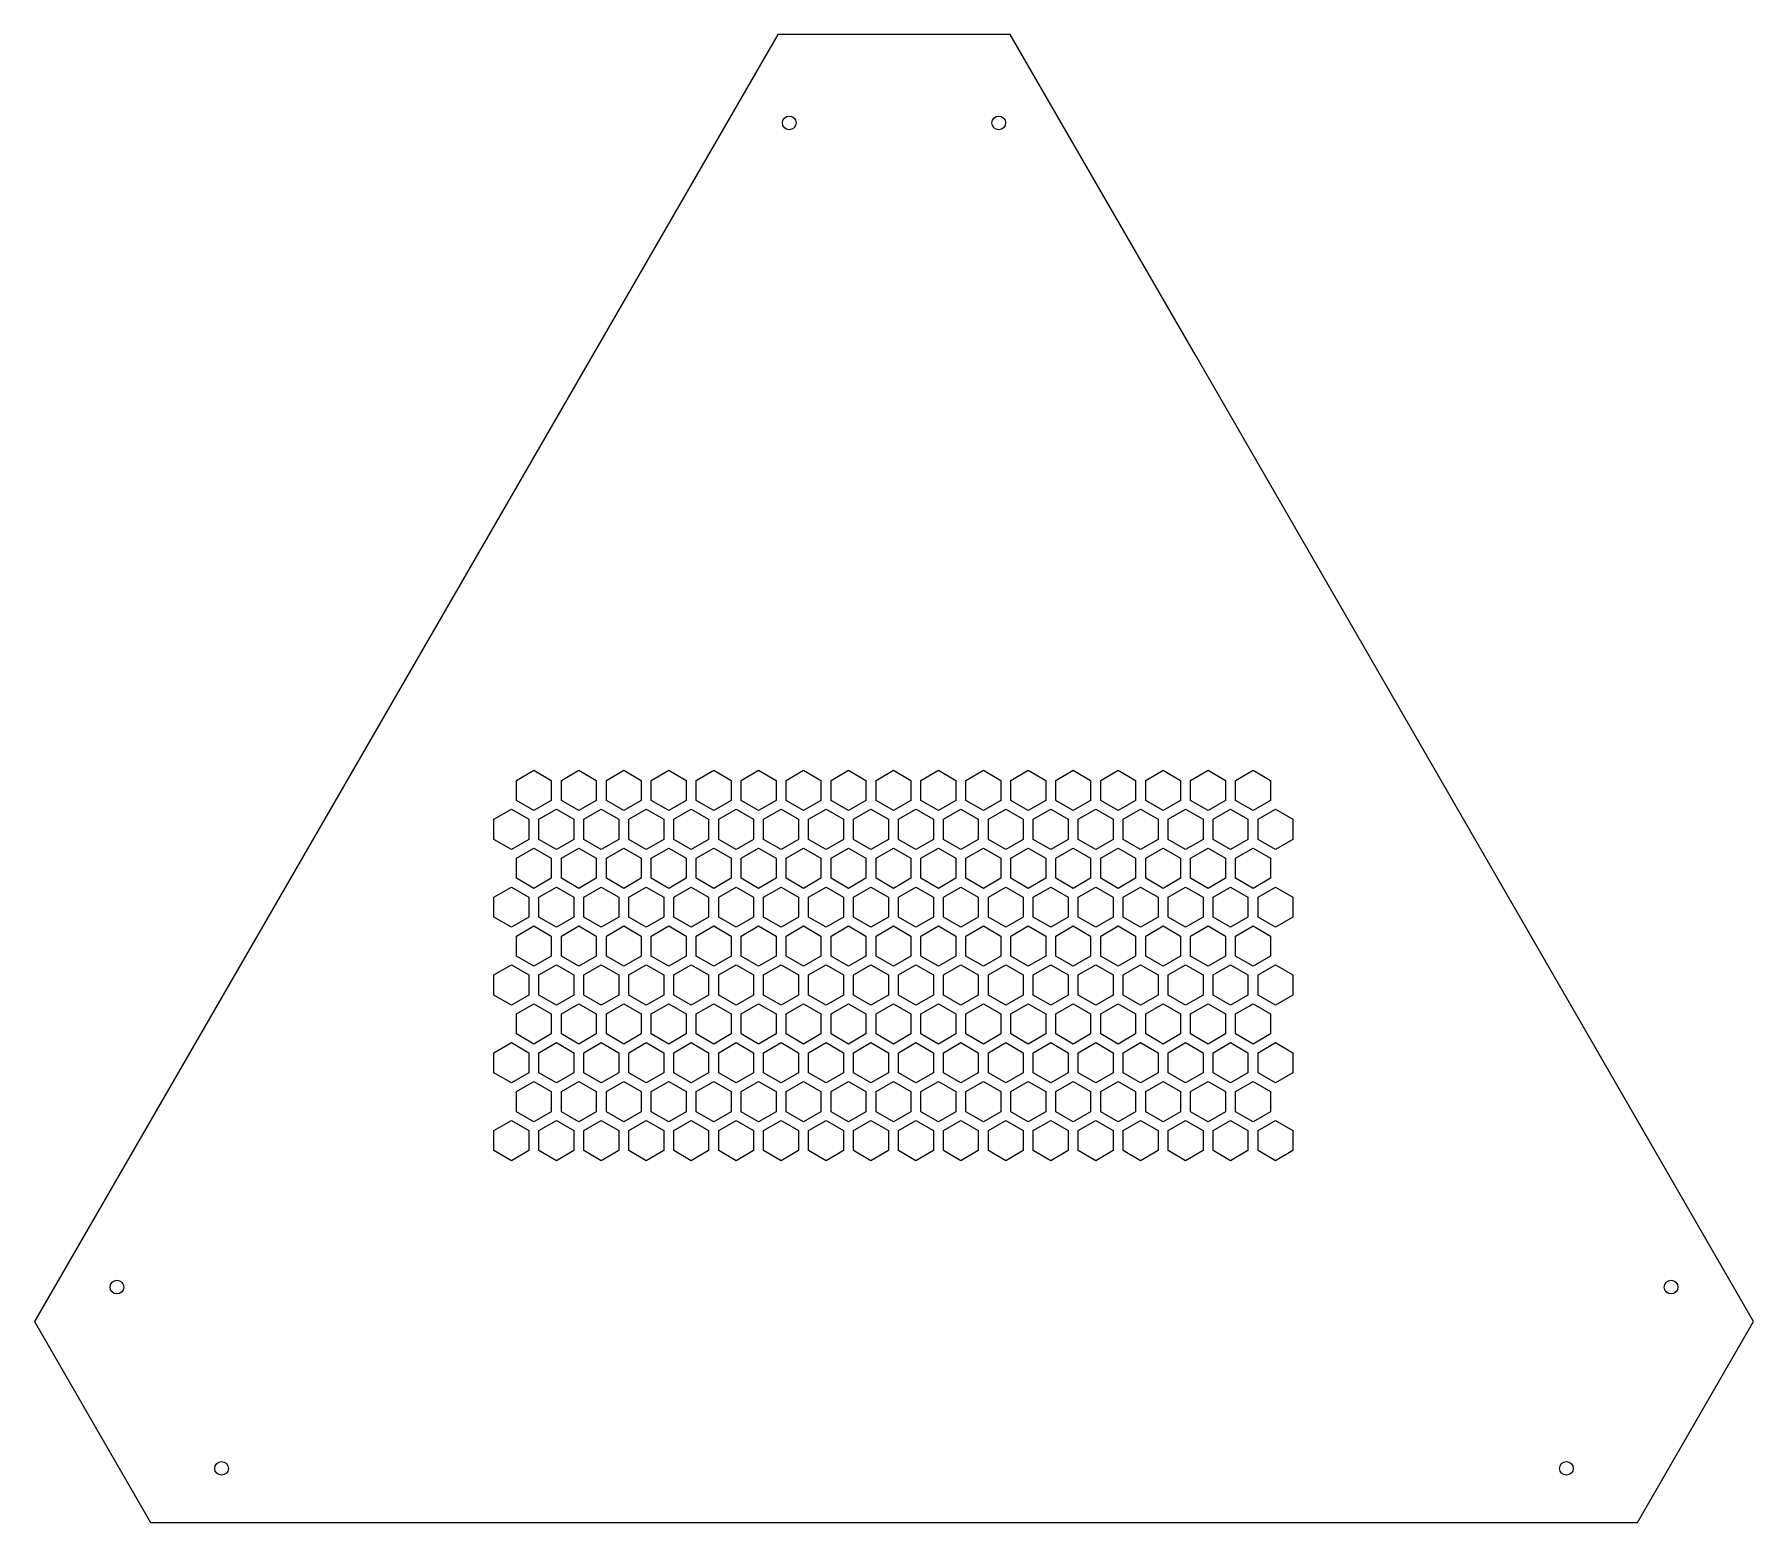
# Model space of a CAD drawing. Header units: metres. Extents: x -213 to 213, y -140 to 230.
import ezdxf

# ---------------------------------------------------------------- set-up
doc = ezdxf.new("R2010")
doc.units = ezdxf.units.M

msp = doc.modelspace()

# ---------------------------------------------------------------- linework, layer by layer
for points in [[(184.5855, -139.9038), (213.453, -89.9038), (75.0139, 149.8798), (28.8675, 229.8076), (-28.8675, 229.8076), (-213.453, -89.9038), (-184.5855, -139.9038)], [(-89.4199, 46.9856), (-85.0897, 44.4856), (-85.0897, 39.4856), (-89.4199, 36.9856), (-93.75, 39.4856), (-93.75, 44.4856)], [(-78.2596, 46.9856), (-73.9295, 44.4856), (-73.9295, 39.4856), (-78.2596, 36.9856), (-82.5897, 39.4856), (-82.5897, 44.4856)], [(-67.0994, 46.9856), (-62.7692, 44.4856), (-62.7692, 39.4856), (-67.0994, 36.9856), (-71.4295, 39.4856), (-71.4295, 44.4856)], [(-55.9391, 46.9856), (-51.609, 44.4856), (-51.609, 39.4856), (-55.9391, 36.9856), (-60.2692, 39.4856), (-60.2692, 44.4856)], [(-44.7789, 46.9856), (-40.4487, 44.4856), (-40.4487, 39.4856), (-44.7789, 36.9856), (-49.109, 39.4856), (-49.109, 44.4856)], [(-33.6186, 46.9856), (-29.2885, 44.4856), (-29.2885, 39.4856), (-33.6186, 36.9856), (-37.9487, 39.4856), (-37.9487, 44.4856)], [(-22.4583, 46.9856), (-18.1282, 44.4856), (-18.1282, 39.4856), (-22.4583, 36.9856), (-26.7885, 39.4856), (-26.7885, 44.4856)], [(-11.2981, 46.9856), (-6.968, 44.4856), (-6.968, 39.4856), (-11.2981, 36.9856), (-15.6282, 39.4856), (-15.6282, 44.4856)], [(-0.1378, 46.9856), (4.1923, 44.4856), (4.1923, 39.4856), (-0.1378, 36.9856), (-4.468, 39.4856), (-4.468, 44.4856)], [(11.0224, 46.9856), (15.3525, 44.4856), (15.3525, 39.4856), (11.0224, 36.9856), (6.6923, 39.4856), (6.6923, 44.4856)], [(22.1827, 46.9856), (26.5128, 44.4856), (26.5128, 39.4856), (22.1827, 36.9856), (17.8525, 39.4856), (17.8525, 44.4856)], [(33.3429, 46.9856), (37.673, 44.4856), (37.673, 39.4856), (33.3429, 36.9856), (29.0128, 39.4856), (29.0128, 44.4856)], [(44.5032, 46.9856), (48.8333, 44.4856), (48.8333, 39.4856), (44.5032, 36.9856), (40.173, 39.4856), (40.173, 44.4856)], [(55.6634, 46.9856), (59.9936, 44.4856), (59.9936, 39.4856), (55.6634, 36.9856), (51.3333, 39.4856), (51.3333, 44.4856)], [(66.8237, 46.9856), (71.1538, 44.4856), (71.1538, 39.4856), (66.8237, 36.9856), (62.4936, 39.4856), (62.4936, 44.4856)], [(77.9839, 46.9856), (82.3141, 44.4856), (82.3141, 39.4856), (77.9839, 36.9856), (73.6538, 39.4856), (73.6538, 44.4856)], [(89.1442, 46.9856), (93.4743, 44.4856), (93.4743, 39.4856), (89.1442, 36.9856), (84.8141, 39.4856), (84.8141, 44.4856)], [(-95, 37.3205), (-90.6699, 34.8205), (-90.6699, 29.8205), (-95, 27.3205), (-99.3301, 29.8205), (-99.3301, 34.8205)], [(-83.8397, 37.3205), (-79.5096, 34.8205), (-79.5096, 29.8205), (-83.8397, 27.3205), (-88.1699, 29.8205), (-88.1699, 34.8205)], [(-72.6795, 37.3205), (-68.3494, 34.8205), (-68.3494, 29.8205), (-72.6795, 27.3205), (-77.0096, 29.8205), (-77.0096, 34.8205)], [(-61.5192, 37.3205), (-57.1891, 34.8205), (-57.1891, 29.8205), (-61.5192, 27.3205), (-65.8494, 29.8205), (-65.8494, 34.8205)], [(-50.359, 37.3205), (-46.0289, 34.8205), (-46.0289, 29.8205), (-50.359, 27.3205), (-54.6891, 29.8205), (-54.6891, 34.8205)], [(-39.1987, 37.3205), (-34.8686, 34.8205), (-34.8686, 29.8205), (-39.1987, 27.3205), (-43.5289, 29.8205), (-43.5289, 34.8205)], [(-28.0385, 37.3205), (-23.7083, 34.8205), (-23.7083, 29.8205), (-28.0385, 27.3205), (-32.3686, 29.8205), (-32.3686, 34.8205)], [(-16.8782, 37.3205), (-12.5481, 34.8205), (-12.5481, 29.8205), (-16.8782, 27.3205), (-21.2083, 29.8205), (-21.2083, 34.8205)], [(-5.718, 37.3205), (-1.3878, 34.8205), (-1.3878, 29.8205), (-5.718, 27.3205), (-10.0481, 29.8205), (-10.0481, 34.8205)], [(5.4423, 37.3205), (9.7724, 34.8205), (9.7724, 29.8205), (5.4423, 27.3205), (1.1122, 29.8205), (1.1122, 34.8205)], [(16.6025, 37.3205), (20.9327, 34.8205), (20.9327, 29.8205), (16.6025, 27.3205), (12.2724, 29.8205), (12.2724, 34.8205)], [(27.7628, 37.3205), (32.0929, 34.8205), (32.0929, 29.8205), (27.7628, 27.3205), (23.4327, 29.8205), (23.4327, 34.8205)], [(38.923, 37.3205), (43.2532, 34.8205), (43.2532, 29.8205), (38.923, 27.3205), (34.5929, 29.8205), (34.5929, 34.8205)], [(50.0833, 37.3205), (54.4134, 34.8205), (54.4134, 29.8205), (50.0833, 27.3205), (45.7532, 29.8205), (45.7532, 34.8205)], [(61.2436, 37.3205), (65.5737, 34.8205), (65.5737, 29.8205), (61.2436, 27.3205), (56.9134, 29.8205), (56.9134, 34.8205)], [(72.4038, 37.3205), (76.7339, 34.8205), (76.7339, 29.8205), (72.4038, 27.3205), (68.0737, 29.8205), (68.0737, 34.8205)], [(83.5641, 37.3205), (87.8942, 34.8205), (87.8942, 29.8205), (83.5641, 27.3205), (79.2339, 29.8205), (79.2339, 34.8205)], [(94.7243, 37.3205), (99.0544, 34.8205), (99.0544, 29.8205), (94.7243, 27.3205), (90.3942, 29.8205), (90.3942, 34.8205)], [(-89.4199, 27.6554), (-85.0897, 25.1554), (-85.0897, 20.1554), (-89.4199, 17.6554), (-93.75, 20.1554), (-93.75, 25.1554)], [(-78.2596, 27.6554), (-73.9295, 25.1554), (-73.9295, 20.1554), (-78.2596, 17.6554), (-82.5897, 20.1554), (-82.5897, 25.1554)], [(-67.0994, 27.6554), (-62.7692, 25.1554), (-62.7692, 20.1554), (-67.0994, 17.6554), (-71.4295, 20.1554), (-71.4295, 25.1554)], [(-55.9391, 27.6554), (-51.609, 25.1554), (-51.609, 20.1554), (-55.9391, 17.6554), (-60.2692, 20.1554), (-60.2692, 25.1554)], [(-44.7789, 27.6554), (-40.4487, 25.1554), (-40.4487, 20.1554), (-44.7789, 17.6554), (-49.109, 20.1554), (-49.109, 25.1554)], [(-33.6186, 27.6554), (-29.2885, 25.1554), (-29.2885, 20.1554), (-33.6186, 17.6554), (-37.9487, 20.1554), (-37.9487, 25.1554)], [(-22.4583, 27.6554), (-18.1282, 25.1554), (-18.1282, 20.1554), (-22.4583, 17.6554), (-26.7885, 20.1554), (-26.7885, 25.1554)], [(-11.2981, 27.6554), (-6.968, 25.1554), (-6.968, 20.1554), (-11.2981, 17.6554), (-15.6282, 20.1554), (-15.6282, 25.1554)], [(-0.1378, 27.6554), (4.1923, 25.1554), (4.1923, 20.1554), (-0.1378, 17.6554), (-4.468, 20.1554), (-4.468, 25.1554)], [(11.0224, 27.6554), (15.3525, 25.1554), (15.3525, 20.1554), (11.0224, 17.6554), (6.6923, 20.1554), (6.6923, 25.1554)], [(22.1827, 27.6554), (26.5128, 25.1554), (26.5128, 20.1554), (22.1827, 17.6554), (17.8525, 20.1554), (17.8525, 25.1554)], [(33.3429, 27.6554), (37.673, 25.1554), (37.673, 20.1554), (33.3429, 17.6554), (29.0128, 20.1554), (29.0128, 25.1554)], [(44.5032, 27.6554), (48.8333, 25.1554), (48.8333, 20.1554), (44.5032, 17.6554), (40.173, 20.1554), (40.173, 25.1554)], [(55.6634, 27.6554), (59.9936, 25.1554), (59.9936, 20.1554), (55.6634, 17.6554), (51.3333, 20.1554), (51.3333, 25.1554)], [(66.8237, 27.6554), (71.1538, 25.1554), (71.1538, 20.1554), (66.8237, 17.6554), (62.4936, 20.1554), (62.4936, 25.1554)], [(77.9839, 27.6554), (82.3141, 25.1554), (82.3141, 20.1554), (77.9839, 17.6554), (73.6538, 20.1554), (73.6538, 25.1554)], [(89.1442, 27.6554), (93.4743, 25.1554), (93.4743, 20.1554), (89.1442, 17.6554), (84.8141, 20.1554), (84.8141, 25.1554)], [(-95, 17.9904), (-90.6699, 15.4904), (-90.6699, 11.7404), (-90.6699, 10.4904), (-95, 7.9904), (-99.3301, 10.4904), (-99.3301, 15.4904)], [(-83.8397, 17.9904), (-79.5096, 15.4904), (-79.5096, 11.7404), (-79.5096, 10.4904), (-83.8397, 7.9904), (-88.1699, 10.4904), (-88.1699, 15.4904)], [(-72.6795, 17.9904), (-68.3494, 15.4904), (-68.3494, 11.7404), (-68.3494, 10.4904), (-72.6795, 7.9904), (-77.0096, 10.4904), (-77.0096, 15.4904)], [(-61.5192, 17.9904), (-57.1891, 15.4904), (-57.1891, 11.7404), (-57.1891, 10.4904), (-61.5192, 7.9904), (-65.8494, 10.4904), (-65.8494, 15.4904)], [(-50.359, 17.9904), (-46.0289, 15.4904), (-46.0289, 11.7404), (-46.0289, 10.4904), (-50.359, 7.9904), (-54.6891, 10.4904), (-54.6891, 15.4904)], [(-39.1987, 17.9904), (-34.8686, 15.4904), (-34.8686, 11.7404), (-34.8686, 10.4904), (-39.1987, 7.9904), (-43.5289, 10.4904), (-43.5289, 15.4904)], [(-28.0385, 17.9904), (-23.7083, 15.4904), (-23.7083, 10.4904), (-28.0385, 7.9904), (-32.3686, 10.4904), (-32.3686, 15.4904)], [(-16.8782, 17.9904), (-12.5481, 15.4904), (-12.5481, 10.4904), (-16.8782, 7.9904), (-21.2083, 10.4904), (-21.2083, 15.4904)], [(-5.718, 17.9904), (-1.3878, 15.4904), (-1.3878, 10.4904), (-5.718, 7.9904), (-10.0481, 10.4904), (-10.0481, 15.4904)], [(5.4423, 17.9904), (9.7724, 15.4904), (9.7724, 10.4904), (5.4423, 7.9904), (1.1122, 10.4904), (1.1122, 15.4904)], [(16.6025, 17.9904), (20.9327, 15.4904), (20.9327, 10.4904), (16.6025, 7.9904), (12.2724, 10.4904), (12.2724, 15.4904)], [(27.7628, 17.9904), (32.0929, 15.4904), (32.0929, 11.7404), (32.0929, 10.4904), (27.7628, 7.9904), (23.4327, 10.4904), (23.4327, 15.4904)], [(38.923, 17.9904), (43.2532, 15.4904), (43.2532, 11.7404), (43.2532, 10.4904), (38.923, 7.9904), (34.5929, 10.4904), (34.5929, 15.4904)], [(50.0833, 17.9904), (54.4134, 15.4904), (54.4134, 11.7404), (54.4134, 10.4904), (50.0833, 7.9904), (45.7532, 10.4904), (45.7532, 15.4904)], [(61.2436, 17.9904), (65.5737, 15.4904), (65.5737, 11.7404), (65.5737, 10.4904), (61.2436, 7.9904), (56.9134, 10.4904), (56.9134, 15.4904)], [(72.4038, 17.9904), (76.7339, 15.4904), (76.7339, 11.7404), (76.7339, 10.4904), (72.4038, 7.9904), (68.0737, 10.4904), (68.0737, 15.4904)], [(83.5641, 17.9904), (87.8942, 15.4904), (87.8942, 11.7404), (87.8942, 10.4904), (83.5641, 7.9904), (79.2339, 10.4904), (79.2339, 15.4904)], [(94.7243, 17.9904), (99.0544, 15.4904), (99.0544, 11.7404), (99.0544, 10.4904), (94.7243, 7.9904), (90.3942, 10.4904), (90.3942, 15.4904)], [(-89.4199, 8.3253), (-85.0897, 5.8253), (-85.0897, 0.8253), (-89.4199, -1.6747), (-93.75, 0.8253), (-93.75, 5.8253)], [(-78.2596, 8.3253), (-73.9295, 5.8253), (-73.9295, 0.8253), (-78.2596, -1.6747), (-82.5897, 0.8253), (-82.5897, 5.8253)], [(-67.0994, 8.3253), (-62.7692, 5.8253), (-62.7692, 0.8253), (-67.0994, -1.6747), (-71.4295, 0.8253), (-71.4295, 5.8253)], [(-55.9391, 8.3253), (-51.609, 5.8253), (-51.609, 0.8253), (-55.9391, -1.6747), (-60.2692, 0.8253), (-60.2692, 5.8253)], [(-44.7789, 8.3253), (-40.4487, 5.8253), (-40.4487, 0.8253), (-44.7789, -1.6747), (-49.109, 0.8253), (-49.109, 5.8253)], [(-33.6186, 8.3253), (-29.2885, 5.8253), (-29.2885, 0.8253), (-33.6186, -1.6747), (-37.9487, 0.8253), (-37.9487, 5.8253)], [(-22.4583, 8.3253), (-18.1282, 5.8253), (-18.1282, 0.8253), (-22.4583, -1.6747), (-26.7885, 0.8253), (-26.7885, 5.8253)], [(-11.2981, 8.3253), (-6.968, 5.8253), (-6.968, 0.8253), (-11.2981, -1.6747), (-15.6282, 0.8253), (-15.6282, 5.8253)], [(-0.1378, 8.3253), (4.1923, 5.8253), (4.1923, 0.8253), (-0.1378, -1.6747), (-4.468, 0.8253), (-4.468, 5.8253)], [(11.0224, 8.3253), (15.3525, 5.8253), (15.3525, 0.8253), (11.0224, -1.6747), (6.6923, 0.8253), (6.6923, 5.8253)], [(22.1827, 8.3253), (26.5128, 5.8253), (26.5128, 0.8253), (22.1827, -1.6747), (17.8525, 0.8253), (17.8525, 5.8253)], [(33.3429, 8.3253), (37.673, 5.8253), (37.673, 0.8253), (33.3429, -1.6747), (29.0128, 0.8253), (29.0128, 5.8253)], [(44.5032, 8.3253), (48.8333, 5.8253), (48.8333, 0.8253), (44.5032, -1.6747), (40.173, 0.8253), (40.173, 5.8253)], [(55.6634, 8.3253), (59.9936, 5.8253), (59.9936, 0.8253), (55.6634, -1.6747), (51.3333, 0.8253), (51.3333, 5.8253)], [(66.8237, 8.3253), (71.1538, 5.8253), (71.1538, 0.8253), (66.8237, -1.6747), (62.4936, 0.8253), (62.4936, 5.8253)], [(77.9839, 8.3253), (82.3141, 5.8253), (82.3141, 0.8253), (77.9839, -1.6747), (73.6538, 0.8253), (73.6538, 5.8253)], [(89.1442, 8.3253), (93.4743, 5.8253), (93.4743, 0.8253), (89.1442, -1.6747), (84.8141, 0.8253), (84.8141, 5.8253)], [(-95, -1.3397), (-90.6699, -3.8397), (-90.6699, -8.8397), (-95, -11.3397), (-99.3301, -8.8397), (-99.3301, -3.8397)], [(-83.8397, -1.3397), (-79.5096, -3.8397), (-79.5096, -8.8397), (-83.8397, -11.3397), (-88.1699, -8.8397), (-88.1699, -3.8397)], [(-72.6795, -1.3397), (-68.3494, -3.8397), (-68.3494, -8.8397), (-72.6795, -11.3397), (-77.0096, -8.8397), (-77.0096, -3.8397)], [(-61.5192, -1.3397), (-57.1891, -3.8397), (-57.1891, -8.8397), (-61.5192, -11.3397), (-65.8494, -8.8397), (-65.8494, -3.8397)], [(-50.359, -1.3397), (-46.0289, -3.8397), (-46.0289, -8.8397), (-50.359, -11.3397), (-54.6891, -8.8397), (-54.6891, -3.8397)], [(-39.1987, -1.3397), (-34.8686, -3.8397), (-34.8686, -8.8397), (-39.1987, -11.3397), (-43.5289, -8.8397), (-43.5289, -3.8397)], [(-28.0385, -1.3397), (-23.7083, -3.8397), (-23.7083, -8.8397), (-28.0385, -11.3397), (-32.3686, -8.8397), (-32.3686, -3.8397)], [(-16.8782, -1.3397), (-12.5481, -3.8397), (-12.5481, -8.8397), (-16.8782, -11.3397), (-21.2083, -8.8397), (-21.2083, -3.8397)], [(-5.718, -1.3397), (-1.3878, -3.8397), (-1.3878, -8.8397), (-5.718, -11.3397), (-10.0481, -8.8397), (-10.0481, -3.8397)], [(5.4423, -1.3397), (9.7724, -3.8397), (9.7724, -8.8397), (5.4423, -11.3397), (1.1122, -8.8397), (1.1122, -3.8397)], [(16.6025, -1.3397), (20.9327, -3.8397), (20.9327, -8.8397), (16.6025, -11.3397), (12.2724, -8.8397), (12.2724, -3.8397)], [(27.7628, -1.3397), (32.0929, -3.8397), (32.0929, -8.8397), (27.7628, -11.3397), (23.4327, -8.8397), (23.4327, -3.8397)], [(38.923, -1.3397), (43.2532, -3.8397), (43.2532, -8.8397), (38.923, -11.3397), (34.5929, -8.8397), (34.5929, -3.8397)], [(50.0833, -1.3397), (54.4134, -3.8397), (54.4134, -8.8397), (50.0833, -11.3397), (45.7532, -8.8397), (45.7532, -3.8397)], [(61.2436, -1.3397), (65.5737, -3.8397), (65.5737, -8.8397), (61.2436, -11.3397), (56.9134, -8.8397), (56.9134, -3.8397)], [(72.4038, -1.3397), (76.7339, -3.8397), (76.7339, -8.8397), (72.4038, -11.3397), (68.0737, -8.8397), (68.0737, -3.8397)], [(83.5641, -1.3397), (87.8942, -3.8397), (87.8942, -8.8397), (83.5641, -11.3397), (79.2339, -8.8397), (79.2339, -3.8397)], [(94.7243, -1.3397), (99.0544, -3.8397), (99.0544, -8.8397), (94.7243, -11.3397), (90.3942, -8.8397), (90.3942, -3.8397)], [(-89.4199, -11.0048), (-85.0897, -13.5048), (-85.0897, -18.5048), (-89.4199, -21.0048), (-93.75, -18.5048), (-93.75, -13.5048)], [(-78.2596, -11.0048), (-73.9295, -13.5048), (-73.9295, -18.5048), (-78.2596, -21.0048), (-82.5897, -18.5048), (-82.5897, -13.5048)], [(-67.0994, -11.0048), (-62.7692, -13.5048), (-62.7692, -18.5048), (-67.0994, -21.0048), (-71.4295, -18.5048), (-71.4295, -13.5048)], [(-55.9391, -11.0048), (-51.609, -13.5048), (-51.609, -18.5048), (-55.9391, -21.0048), (-60.2692, -18.5048), (-60.2692, -13.5048)], [(-44.7789, -11.0048), (-40.4487, -13.5048), (-40.4487, -18.5048), (-44.7789, -21.0048), (-49.109, -18.5048), (-49.109, -13.5048)], [(-33.6186, -11.0048), (-29.2885, -13.5048), (-29.2885, -18.5048), (-33.6186, -21.0048), (-37.9487, -18.5048), (-37.9487, -13.5048)], [(-22.4583, -11.0048), (-18.1282, -13.5048), (-18.1282, -18.5048), (-22.4583, -21.0048), (-26.7885, -18.5048), (-26.7885, -13.5048)], [(-11.2981, -11.0048), (-6.968, -13.5048), (-6.968, -18.5048), (-11.2981, -21.0048), (-15.6282, -18.5048), (-15.6282, -13.5048)], [(-0.1378, -11.0048), (4.1923, -13.5048), (4.1923, -18.5048), (-0.1378, -21.0048), (-4.468, -18.5048), (-4.468, -13.5048)], [(11.0224, -11.0048), (15.3525, -13.5048), (15.3525, -18.5048), (11.0224, -21.0048), (6.6923, -18.5048), (6.6923, -13.5048)], [(22.1827, -11.0048), (26.5128, -13.5048), (26.5128, -18.5048), (22.1827, -21.0048), (17.8525, -18.5048), (17.8525, -13.5048)], [(33.3429, -11.0048), (37.673, -13.5048), (37.673, -18.5048), (33.3429, -21.0048), (29.0128, -18.5048), (29.0128, -13.5048)], [(44.5032, -11.0048), (48.8333, -13.5048), (48.8333, -18.5048), (44.5032, -21.0048), (40.173, -18.5048), (40.173, -13.5048)], [(55.6634, -11.0048), (59.9936, -13.5048), (59.9936, -18.5048), (55.6634, -21.0048), (51.3333, -18.5048), (51.3333, -13.5048)], [(66.8237, -11.0048), (71.1538, -13.5048), (71.1538, -18.5048), (66.8237, -21.0048), (62.4936, -18.5048), (62.4936, -13.5048)], [(77.9839, -11.0048), (82.3141, -13.5048), (82.3141, -18.5048), (77.9839, -21.0048), (73.6538, -18.5048), (73.6538, -13.5048)], [(89.1442, -11.0048), (93.4743, -13.5048), (93.4743, -18.5048), (89.1442, -21.0048), (84.8141, -18.5048), (84.8141, -13.5048)], [(-95, -20.6699), (-90.6699, -23.1699), (-90.6699, -28.1699), (-95, -30.6699), (-99.3301, -28.1699), (-99.3301, -23.1699)], [(-83.8397, -20.6699), (-79.5096, -23.1699), (-79.5096, -28.1699), (-83.8397, -30.6699), (-88.1699, -28.1699), (-88.1699, -23.1699)], [(-72.6795, -20.6699), (-68.3494, -23.1699), (-68.3494, -28.1699), (-72.6795, -30.6699), (-77.0096, -28.1699), (-77.0096, -23.1699)], [(-61.5192, -20.6699), (-57.1891, -23.1699), (-57.1891, -28.1699), (-61.5192, -30.6699), (-65.8494, -28.1699), (-65.8494, -23.1699)], [(-50.359, -20.6699), (-46.0289, -23.1699), (-46.0289, -28.1699), (-50.359, -30.6699), (-54.6891, -28.1699), (-54.6891, -23.1699)], [(-39.1987, -20.6699), (-34.8686, -23.1699), (-34.8686, -28.1699), (-39.1987, -30.6699), (-43.5289, -28.1699), (-43.5289, -23.1699)], [(-28.0385, -20.6699), (-23.7083, -23.1699), (-23.7083, -28.1699), (-28.0385, -30.6699), (-32.3686, -28.1699), (-32.3686, -23.1699)], [(-16.8782, -20.6699), (-12.5481, -23.1699), (-12.5481, -28.1699), (-16.8782, -30.6699), (-21.2083, -28.1699), (-21.2083, -23.1699)], [(-5.718, -20.6699), (-1.3878, -23.1699), (-1.3878, -28.1699), (-5.718, -30.6699), (-10.0481, -28.1699), (-10.0481, -23.1699)], [(5.4423, -20.6699), (9.7724, -23.1699), (9.7724, -28.1699), (5.4423, -30.6699), (1.1122, -28.1699), (1.1122, -23.1699)], [(16.6025, -20.6699), (20.9327, -23.1699), (20.9327, -28.1699), (16.6025, -30.6699), (12.2724, -28.1699), (12.2724, -23.1699)], [(27.7628, -20.6699), (32.0929, -23.1699), (32.0929, -28.1699), (27.7628, -30.6699), (23.4327, -28.1699), (23.4327, -23.1699)], [(38.923, -20.6699), (43.2532, -23.1699), (43.2532, -28.1699), (38.923, -30.6699), (34.5929, -28.1699), (34.5929, -23.1699)], [(50.0833, -20.6699), (54.4134, -23.1699), (54.4134, -28.1699), (50.0833, -30.6699), (45.7532, -28.1699), (45.7532, -23.1699)], [(61.2436, -20.6699), (65.5737, -23.1699), (65.5737, -28.1699), (61.2436, -30.6699), (56.9134, -28.1699), (56.9134, -23.1699)], [(72.4038, -20.6699), (76.7339, -23.1699), (76.7339, -28.1699), (72.4038, -30.6699), (68.0737, -28.1699), (68.0737, -23.1699)], [(83.5641, -20.6699), (87.8942, -23.1699), (87.8942, -28.1699), (83.5641, -30.6699), (79.2339, -28.1699), (79.2339, -23.1699)], [(94.7243, -20.6699), (99.0544, -23.1699), (99.0544, -28.1699), (94.7243, -30.6699), (90.3942, -28.1699), (90.3942, -23.1699)], [(-89.4199, -30.3349), (-85.0897, -32.8349), (-85.0897, -37.8349), (-89.4199, -40.3349), (-93.75, -37.8349), (-93.75, -32.8349)], [(-78.2596, -30.3349), (-73.9295, -32.8349), (-73.9295, -37.8349), (-78.2596, -40.3349), (-82.5897, -37.8349), (-82.5897, -32.8349)], [(-67.0994, -30.3349), (-62.7692, -32.8349), (-62.7692, -37.8349), (-67.0994, -40.3349), (-71.4295, -37.8349), (-71.4295, -32.8349)], [(-55.9391, -30.3349), (-51.609, -32.8349), (-51.609, -37.8349), (-55.9391, -40.3349), (-60.2692, -37.8349), (-60.2692, -32.8349)], [(-44.7789, -30.3349), (-40.4487, -32.8349), (-40.4487, -37.8349), (-44.7789, -40.3349), (-49.109, -37.8349), (-49.109, -32.8349)], [(-33.6186, -30.3349), (-29.2885, -32.8349), (-29.2885, -37.8349), (-33.6186, -40.3349), (-37.9487, -37.8349), (-37.9487, -32.8349)], [(-22.4583, -30.3349), (-18.1282, -32.8349), (-18.1282, -37.8349), (-22.4583, -40.3349), (-26.7885, -37.8349), (-26.7885, -32.8349)], [(-11.2981, -30.3349), (-6.968, -32.8349), (-6.968, -37.8349), (-11.2981, -40.3349), (-15.6282, -37.8349), (-15.6282, -32.8349)], [(-0.1378, -30.3349), (4.1923, -32.8349), (4.1923, -37.8349), (-0.1378, -40.3349), (-4.468, -37.8349), (-4.468, -32.8349)], [(11.0224, -30.3349), (15.3525, -32.8349), (15.3525, -37.8349), (11.0224, -40.3349), (6.6923, -37.8349), (6.6923, -32.8349)], [(22.1827, -30.3349), (26.5128, -32.8349), (26.5128, -37.8349), (22.1827, -40.3349), (17.8525, -37.8349), (17.8525, -32.8349)], [(33.3429, -30.3349), (37.673, -32.8349), (37.673, -37.8349), (33.3429, -40.3349), (29.0128, -37.8349), (29.0128, -32.8349)], [(44.5032, -30.3349), (48.8333, -32.8349), (48.8333, -37.8349), (44.5032, -40.3349), (40.173, -37.8349), (40.173, -32.8349)], [(55.6634, -30.3349), (59.9936, -32.8349), (59.9936, -37.8349), (55.6634, -40.3349), (51.3333, -37.8349), (51.3333, -32.8349)], [(66.8237, -30.3349), (71.1538, -32.8349), (71.1538, -37.8349), (66.8237, -40.3349), (62.4936, -37.8349), (62.4936, -32.8349)], [(77.9839, -30.3349), (82.3141, -32.8349), (82.3141, -37.8349), (77.9839, -40.3349), (73.6538, -37.8349), (73.6538, -32.8349)], [(89.1442, -30.3349), (93.4743, -32.8349), (93.4743, -37.8349), (89.1442, -40.3349), (84.8141, -37.8349), (84.8141, -32.8349)], [(-95, -40), (-90.6699, -42.5), (-90.6699, -47.5), (-95, -50), (-99.3301, -47.5), (-99.3301, -42.5)], [(-83.8397, -40), (-79.5096, -42.5), (-79.5096, -47.5), (-83.8397, -50), (-88.1699, -47.5), (-88.1699, -42.5)], [(-72.6795, -40), (-68.3494, -42.5), (-68.3494, -47.5), (-72.6795, -50), (-77.0096, -47.5), (-77.0096, -42.5)], [(-61.5192, -40), (-57.1891, -42.5), (-57.1891, -47.5), (-61.5192, -50), (-65.8494, -47.5), (-65.8494, -42.5)], [(-50.359, -40), (-46.0289, -42.5), (-46.0289, -47.5), (-50.359, -50), (-54.6891, -47.5), (-54.6891, -42.5)], [(-39.1987, -40), (-34.8686, -42.5), (-34.8686, -47.5), (-39.1987, -50), (-43.5289, -47.5), (-43.5289, -42.5)], [(-28.0385, -40), (-23.7083, -42.5), (-23.7083, -47.5), (-28.0385, -50), (-32.3686, -47.5), (-32.3686, -42.5)], [(-16.8782, -40), (-12.5481, -42.5), (-12.5481, -47.5), (-16.8782, -50), (-21.2083, -47.5), (-21.2083, -42.5)], [(-5.718, -40), (-1.3878, -42.5), (-1.3878, -47.5), (-5.718, -50), (-10.0481, -47.5), (-10.0481, -42.5)], [(5.4423, -40), (9.7724, -42.5), (9.7724, -47.5), (5.4423, -50), (1.1122, -47.5), (1.1122, -42.5)], [(16.6025, -40), (20.9327, -42.5), (20.9327, -47.5), (16.6025, -50), (12.2724, -47.5), (12.2724, -42.5)], [(27.7628, -40), (32.0929, -42.5), (32.0929, -47.5), (27.7628, -50), (23.4327, -47.5), (23.4327, -42.5)], [(38.923, -40), (43.2532, -42.5), (43.2532, -47.5), (38.923, -50), (34.5929, -47.5), (34.5929, -42.5)], [(50.0833, -40), (54.4134, -42.5), (54.4134, -47.5), (50.0833, -50), (45.7532, -47.5), (45.7532, -42.5)], [(61.2436, -40), (65.5737, -42.5), (65.5737, -47.5), (61.2436, -50), (56.9134, -47.5), (56.9134, -42.5)], [(72.4038, -40), (76.7339, -42.5), (76.7339, -47.5), (72.4038, -50), (68.0737, -47.5), (68.0737, -42.5)], [(83.5641, -40), (87.8942, -42.5), (87.8942, -47.5), (83.5641, -50), (79.2339, -47.5), (79.2339, -42.5)], [(94.7243, -40), (99.0544, -42.5), (99.0544, -47.5), (94.7243, -50), (90.3942, -47.5), (90.3942, -42.5)]]:
    msp.add_lwpolyline(points, close=True)
for centre in [(-26, 207.8076), (26, 207.8076), (-192.9667, -81.3872), (192.9667, -81.3872), (-166.9667, -126.4205), (166.9667, -126.4205)]:
    msp.add_circle(centre, 1.7)

doc.saveas('drawing.dxf')
